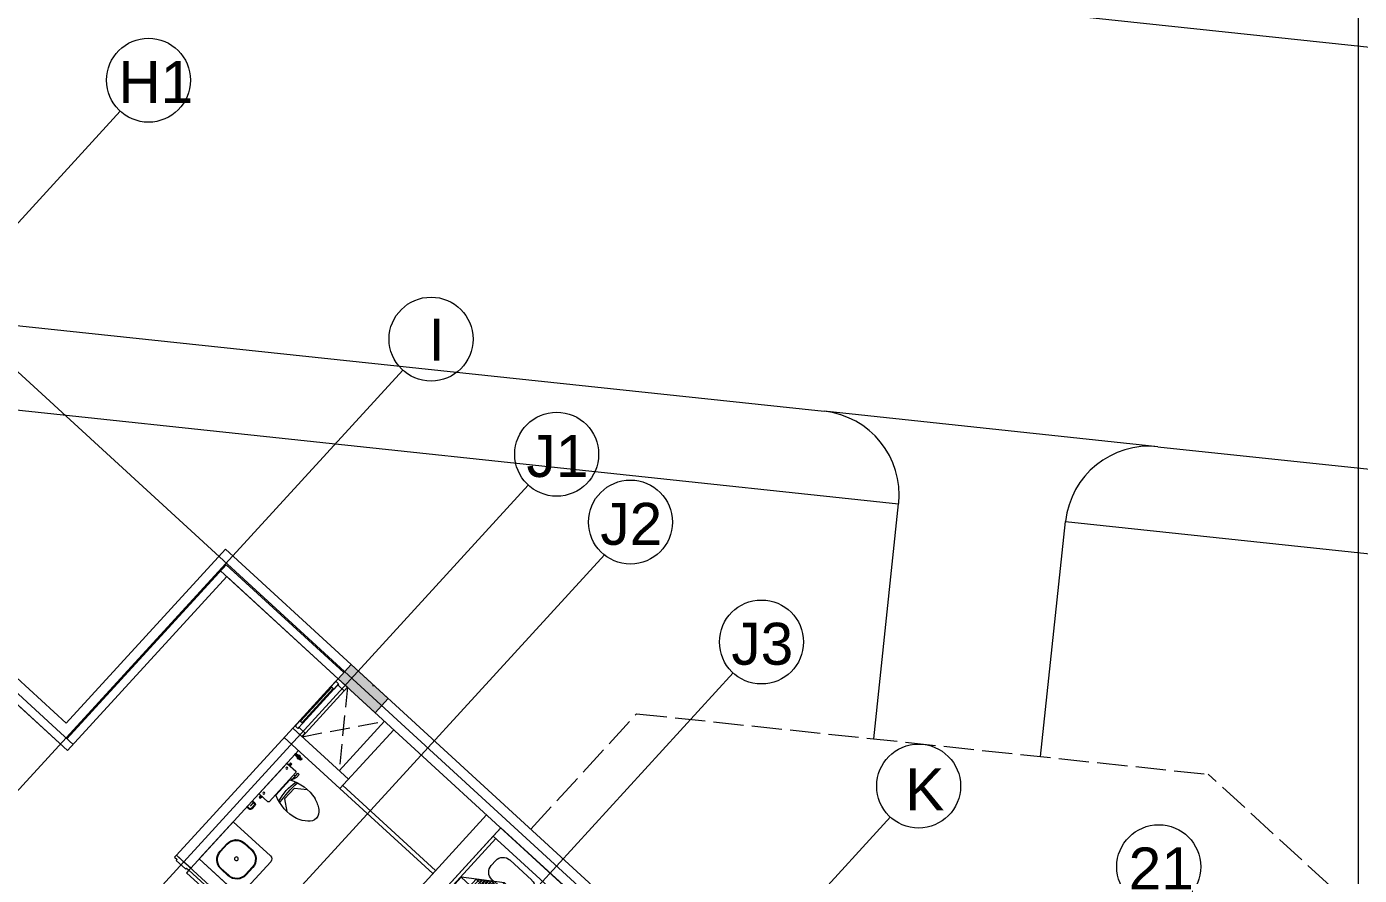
# Model space of a CAD drawing. Header units: metres. Extents: x 750 to 3116, y -341 to 1465.
# Drawn here: x 1627.66 to 1643.54, y 0.84 to 10.94 of the extents above; entities that cross this region are included whole.
import ezdxf
from ezdxf.enums import TextEntityAlignment as Align

# ---------------------------------------------------------------- set-up
doc = ezdxf.new("R2010")
doc.units = ezdxf.units.M
doc.linetypes.add('ACAD_ISO02W100', pattern=[15, 12, -3])
for name, color, linetype, lineweight in [('A-Door', 254, 'Continuous', 5), ('Bathroom fur', 252, 'Continuous', 5), ('Centre Line', 7, 'Continuous', 13), ('Column', 50, 'Continuous', 20), ('Cutout', 153, 'Continuous', 5), ('Cycle road', 254, 'Continuous', 20), ('Door', 253, 'Continuous', 5), ('Footpath', 32, 'Continuous', 18), ('Furniture', 44, 'Continuous', 5), ('grid', 252, 'Continuous', 5), ('Hatch', 251, 'Continuous', 5), ('Hidden line', 251, 'Continuous', 5), ('Inverted beam', 252, 'Continuous', 5), ('Railing', 190, 'Continuous', 5), ('Wall ext', 20, 'Continuous', 18)]:
    doc.layers.add(name, color=color, linetype=linetype, lineweight=lineweight)
doc.layers.add('Text', color=7, linetype='Continuous')
doc.styles.get("Standard").update_dxf_attribs({"font": 'arial.ttf'})
doc.styles.add('TEXT-DET', font='simplex.shx', dxfattribs={"width": 0.7})

# ---------------------------------------------------------------- blocks, each defined once
blk = doc.blocks.new('Door 900')
at = {"layer": 'A-Door'}
for points in [[(29934124, 12198491), (29934164, 12198491), (29934164, 12198476), (29934239, 12198476), (29934314, 12198476), (29934314, 12198491), (29934354, 12198491), (29934354, 12198524), (29934239, 12198524), (29934124, 12198524)], [(29934164, 12197672), (29934314, 12197672), (29934314, 12197658), (29934354, 12197658), (29934354, 12197624), (29934239, 12197624), (29934124, 12197624), (29934124, 12197658), (29934164, 12197658)]]:
    blk.add_lwpolyline(points, close=True, dxfattribs=at)
blk.add_lwpolyline([(29935187, 12197658), (29934354, 12197658), (29934354, 12197698), (29935185, 12197698)], dxfattribs=at)
blk.add_arc((29934327, 12197631), 860, 1.7769, 88.2024, dxfattribs=at)
blk = doc.blocks.new('Water Closet')
at = {"layer": 'Bathroom fur', "linetype": 'Continuous', "lineweight": -3}
for p, q in [((1886.331, 447.871), (1886.35, 447.871)), ((1886.331, 447.851), (1886.35, 447.851)), ((1886.364, 447.861), (1886.346, 447.861)), ((1886.364, 447.861), (1886.349, 447.87)), ((1886.364, 447.861), (1886.349, 447.853)), ((1886.364, 447.861), (1886.355, 447.877)), ((1886.364, 447.861), (1886.355, 447.846)), ((1886.364, 447.861), (1886.364, 447.879)), ((1886.364, 447.861), (1886.364, 447.879)), ((1886.364, 447.861), (1886.364, 447.879)), ((1886.364, 447.861), (1886.364, 447.879)), ((1886.364, 447.861), (1886.364, 447.879)), ((1886.364, 447.861), (1886.364, 447.879)), ((1886.364, 447.861), (1886.364, 447.879)), ((1886.364, 447.861), (1886.364, 447.879)), ((1886.364, 447.861), (1886.364, 447.879)), ((1886.364, 447.861), (1886.364, 447.879)), ((1886.364, 447.861), (1886.364, 447.879)), ((1886.364, 447.861), (1886.364, 447.879)), ((1886.364, 447.861), (1886.373, 447.877)), ((1886.364, 447.861), (1886.379, 447.87)), ((1886.364, 447.861), (1886.381, 447.861)), ((1886.364, 447.861), (1886.379, 447.853)), ((1886.364, 447.861), (1886.373, 447.846)), ((1886.364, 447.861), (1886.364, 447.844)), ((1886.378, 447.871), (1886.416, 447.871)), ((1886.378, 447.851), (1886.416, 447.851)), ((1886.416, 447.851), (1886.416, 447.871))]:
    blk.add_line(p, q, dxfattribs=at)
at = {"layer": 'Bathroom fur', "linetype": 'ByBlock'}
for p, q in [((1886.217, 447.662), (1886.217, 447.713)), ((1886.239, 447.713), (1886.217, 447.713)), ((1886.239, 447.608), (1886.239, 447.713)), ((1886.239, 447.666), (1886.264, 447.666)), ((1886.264, 447.23), (1886.264, 447.703)), ((1886.407, 447.713), (1886.274, 447.713)), ((1886.39, 447.724), (1886.365, 447.724)), ((1886.365, 447.724), (1886.365, 447.715)), ((1886.39, 447.715), (1886.365, 447.715)), ((1886.387, 447.744), (1886.368, 447.744)), ((1886.368, 447.744), (1886.368, 447.724)), ((1886.387, 447.744), (1886.387, 447.724)), ((1886.39, 447.724), (1886.39, 447.715)), ((1886.416, 447.23), (1886.416, 447.703)), ((1886.152, 447.554), (1886.027, 447.644)), ((1886.152, 447.379), (1886.152, 447.554)), ((1886.217, 447.662), (1886.232, 447.625)), ((1886.232, 447.625), (1886.239, 447.625)), ((1886.239, 447.608), (1886.264, 447.608)), ((1886.256, 447.343), (1886.256, 447.59)), ((1886.152, 447.379), (1886.027, 447.288)), ((1886.407, 447.22), (1886.274, 447.22)), ((1886.365, 447.208), (1886.365, 447.218)), ((1886.39, 447.218), (1886.365, 447.218)), ((1886.39, 447.208), (1886.365, 447.208)), ((1886.368, 447.189), (1886.368, 447.208)), ((1886.387, 447.189), (1886.387, 447.208)), ((1886.39, 447.208), (1886.39, 447.218)), ((1886.387, 447.189), (1886.368, 447.189))]:
    blk.add_line(p, q, dxfattribs=at)
at = {"layer": 'Bathroom fur'}
for p, q in [((1886.356, 447.031), (1886.356, 447.081)), ((1886.366, 447.031), (1886.366, 447.081)), ((1886.416, 447.106), (1886.381, 447.106)), ((1886.416, 447.096), (1886.381, 447.096)), ((1886.416, 447.016), (1886.381, 447.016)), ((1886.416, 447.006), (1886.381, 447.006))]:
    blk.add_line(p, q, dxfattribs=at)
at = {"layer": 'Bathroom fur', "linetype": 'Continuous', "lineweight": -3}
blk.add_circle((1886.364, 447.861), 0.0175, dxfattribs=at)
at = {"layer": 'Bathroom fur', "linetype": 'ByBlock'}
for centre in [(1886.378, 447.669), (1886.378, 447.264)]:
    blk.add_circle(centre, 0.0123, dxfattribs=at)
at = {"layer": 'Bathroom fur', "linetype": 'Continuous', "lineweight": -3}
blk.add_arc((1886.331, 447.861), 0.01, 90.002, 270, dxfattribs=at)
at = {"layer": 'Bathroom fur', "linetype": 'ByBlock'}
for centre, radius, start, end in [((1886.274, 447.703), 0.00987, 90, 180), ((1886.407, 447.703), 0.00987, 0, 90), ((1885.835, 447.467), 0.119, 126.3794, 233.6206), ((1886.035, 447.208), 0.446, 109.2942, 127.2549), ((1886.017, 447.095), 0.55, 64.2321, 103.6755), ((1884.672, 447.479), 1.501, 353.4552, 5.5271), ((1885.552, 447.472), 0.65, 345.9276, 13.0204), ((1886.041, 447.728), 0.451, 232.2382, 250.1051), ((1886.017, 447.838), 0.55, 256.3245, 295.7679), ((1886.274, 447.23), 0.00987, 180, 270), ((1886.407, 447.23), 0.00987, 270, 0)]:
    blk.add_arc(centre, radius, start, end, dxfattribs=at)
at = {"layer": 'Bathroom fur'}
for centre, radius, start, end in [((1886.381, 447.081), 0.025, 90, 180), ((1886.381, 447.031), 0.025, 180, 270), ((1886.381, 447.081), 0.015, 90, 180), ((1886.381, 447.031), 0.015, 180, 270)]:
    blk.add_arc(centre, radius, start, end, dxfattribs=at)
at = {"layer": 'Bathroom fur', "style": 'TEXT-DET', "width": 0.6}
blk.add_text('1', height=0.06, dxfattribs=at).set_placement((1886.394, 447.07), align=Align.MIDDLE)
blk = doc.blocks.new('Bed')
at = {"layer": 'Furniture', "linetype": 'Continuous'}
for p, q in [((1878.327, 465.952), (1879.337, 465.952)), ((1878.327, 465.817), (1878.327, 465.952)), ((1879.337, 465.952), (1879.337, 465.817)), ((1879.337, 465.817), (1878.327, 465.817)), ((1878.327, 463.909), (1878.327, 465.817)), ((1878.367, 463.909), (1878.367, 465.817)), ((1879.297, 465.817), (1879.297, 463.909)), ((1879.337, 465.817), (1879.337, 463.909)), ((1878.525, 465.544), (1878.525, 465.624)), ((1878.642, 465.742), (1879.002, 465.742)), ((1879.12, 465.624), (1879.12, 465.544)), ((1878.377, 465.499), (1878.862, 465.499)), ((1878.377, 463.919), (1878.377, 465.499)), ((1878.862, 465.499), (1879.287, 465.199)), ((1878.862, 465.199), (1878.862, 465.499)), ((1878.962, 465.429), (1878.377, 465.429)), ((1878.992, 465.407), (1878.377, 465.407)), ((1879.022, 465.386), (1878.377, 465.386)), ((1879.052, 465.365), (1878.377, 465.365)), ((1879.082, 465.344), (1878.377, 465.344)), ((1879.112, 465.323), (1878.377, 465.323)), ((1879.142, 465.302), (1878.377, 465.302)), ((1878.962, 463.919), (1878.962, 465.429)), ((1879.002, 465.427), (1878.965, 465.427)), ((1878.992, 463.919), (1878.992, 465.407)), ((1879.022, 463.919), (1879.022, 465.386)), ((1879.052, 463.919), (1879.052, 465.365)), ((1879.082, 463.919), (1879.082, 465.344)), ((1879.112, 463.919), (1879.112, 465.323)), ((1879.142, 463.919), (1879.142, 465.302)), ((1879.287, 465.199), (1878.862, 465.199)), ((1879.287, 465.199), (1879.287, 463.919)), ((1879.297, 463.909), (1878.367, 463.909)), ((1879.297, 463.869), (1878.367, 463.869)), ((1879.287, 463.919), (1878.377, 463.919))]:
    blk.add_line(p, q, dxfattribs=at)
for centre, radius, start, end in [((1878.642, 465.624), 0.117, 90, 180), ((1879.002, 465.624), 0.117, 360, 90), ((1878.642, 465.544), 0.117, 180.0006, 202.5189), ((1879.002, 465.544), 0.117, 270, 0), ((1878.367, 463.909), 0.04, 180, 270), ((1879.297, 463.909), 0.04, 270, 0)]:
    blk.add_arc(centre, radius, start, end, dxfattribs=at)
blk = doc.blocks.new('Wash bashin')
at = {"layer": 'Bathroom fur', "ltscale": 0.35}
for p, q in [((1884.067, 437.333), (1884.067, 437.883)), ((1884.117, 437.933), (1884.717, 437.933)), ((1884.717, 437.333), (1884.717, 437.933)), ((1884.067, 437.333), (1884.717, 437.333))]:
    blk.add_line(p, q, dxfattribs=at)
at = {"layer": 'Bathroom fur'}
for p, q in [((1884.327, 437.838), (1884.447, 437.838)), ((1884.327, 437.83), (1884.447, 437.83)), ((1884.177, 437.568), (1884.177, 437.688)), ((1884.185, 437.568), (1884.185, 437.688)), ((1884.589, 437.688), (1884.589, 437.568)), ((1884.597, 437.688), (1884.597, 437.568)), ((1884.447, 437.426), (1884.327, 437.426)), ((1884.447, 437.418), (1884.327, 437.418))]:
    blk.add_line(p, q, dxfattribs=at)
blk.add_circle((1884.392, 437.633), 0.0225, dxfattribs=at)
at = {"layer": 'Bathroom fur', "ltscale": 0.35}
blk.add_arc((1884.117, 437.883), 0.05, 90, 180, dxfattribs=at)
at = {"layer": 'Bathroom fur'}
for centre, radius, start, end in [((1884.327, 437.688), 0.15, 90, 180), ((1884.327, 437.688), 0.142, 90, 180), ((1884.447, 437.688), 0.15, 0, 90), ((1884.447, 437.688), 0.142, 0, 90), ((1884.327, 437.568), 0.15, 180, 270), ((1884.327, 437.568), 0.142, 180, 270), ((1884.447, 437.568), 0.15, 270, 0), ((1884.447, 437.568), 0.142, 270, 0)]:
    blk.add_arc(centre, radius, start, end, dxfattribs=at)
blk = doc.blocks.new('700mm Door')
at = {"layer": 'Door'}
for points in [[(11493508.327, 4446107.926), (11493508.287, 4446107.926), (11493508.287, 4446107.776), (11493508.344, 4446107.776), (11493508.344, 4446107.868), (11493508.344, 4446107.88), (11493508.327, 4446107.88)], [(11493508.327, 4446107.88), (11493508.413, 4446107.88), (11493508.413, 4446107.926), (11493508.327, 4446107.926)], [(11493508.413, 4446107.891), (11493508.961, 4446107.891), (11493508.961, 4446107.914), (11493508.413, 4446107.914)], [(11493509.047, 4446107.88), (11493508.961, 4446107.88), (11493508.961, 4446107.926), (11493509.047, 4446107.926)], [(11493509.047, 4446107.926), (11493509.047, 4446107.88), (11493509.03, 4446107.88), (11493509.03, 4446107.868), (11493509.03, 4446107.776), (11493509.087, 4446107.776), (11493509.087, 4446107.926)]]:
    blk.add_lwpolyline(points, close=True, dxfattribs=at)
at = {"layer": 'Door', "color": 1}
blk.add_lwpolyline([(11493508.413, 4446107.88), (11493508.961, 4446107.88), (11493508.961, 4446107.926), (11493508.413, 4446107.926)], close=True, dxfattribs=at)

msp = doc.modelspace()

# ---------------------------------------------------------------- hatches: boundary and pattern name
at = {"layer": 'Hatch', "transparency": 33554687}
h = msp.add_hatch(color=256, dxfattribs=at)
h.dxf.hatch_style = 1
h.paths.add_polyline_path([(1646.175, -22.696), (1646.005, -22.541), (1645.846, -22.714), (1645.755, -22.813), (1645.6, -22.983), (1645.769, -23.138)])
h.paths.add_polyline_path([(1649.318, -19.264), (1649.149, -19.108), (1648.743, -19.551), (1648.913, -19.706)])
h.paths.add_polyline_path([(1652.587, -15.695), (1652.417, -15.54), (1652.384, -15.577), (1652.292, -15.676), (1652.012, -15.982), (1652.182, -16.138)])
h.paths.add_polyline_path([(1655.856, -12.127), (1655.686, -11.971), (1655.281, -12.414), (1655.45, -12.569)])
h.paths.add_polyline_path([(1659.124, -8.558), (1658.955, -8.403), (1658.549, -8.845), (1658.719, -9.001)])
h.paths.add_polyline_path([(1661.826, -4.721), (1661.67, -4.89), (1662.113, -5.296), (1662.268, -5.126)])
h.paths.add_polyline_path([(1657.785, -1.019), (1657.629, -1.189), (1658.072, -1.594), (1658.227, -1.425)])
h.paths.add_polyline_path([(1654.516, -4.588), (1654.361, -4.757), (1654.471, -4.859), (1654.803, -5.163), (1654.958, -4.993)])
h.paths.add_polyline_path([(1652.746, -2.967), (1652.591, -3.136), (1653.033, -3.542), (1653.189, -3.372)])
h.paths.add_polyline_path([(1651.542, -8.175), (1651.372, -8.02), (1650.967, -8.462), (1651.137, -8.618)])
h.paths.add_polyline_path([(1650.045, -6.804), (1649.875, -6.649), (1649.47, -7.091), (1649.64, -7.247)])
h.paths.add_polyline_path([(1647.979, -11.725), (1647.823, -11.895), (1647.934, -11.996), (1648.266, -12.3), (1648.421, -12.13)])
h.paths.add_polyline_path([(1646.541, -10.408), (1646.209, -10.104), (1646.053, -10.273), (1646.496, -10.679), (1646.651, -10.509)])
h.paths.add_polyline_path([(1645.004, -15.312), (1644.835, -15.157), (1644.43, -15.599), (1644.599, -15.755)])
h.paths.add_polyline_path([(1643.632, -13.805), (1643.463, -13.649), (1643.058, -14.092), (1643.227, -14.247)])
h.paths.add_polyline_path([(1641.441, -18.862), (1641.286, -19.032), (1641.728, -19.437), (1641.884, -19.267)])
h.paths.add_polyline_path([(1640.114, -17.646), (1639.944, -17.491), (1639.539, -17.933), (1639.709, -18.089)])
h.paths.add_polyline_path([(1636.735, -21.113), (1636.403, -20.809), (1636.247, -20.979), (1636.69, -21.384), (1636.845, -21.215)])
h.paths.add_polyline_path([(1631.152, -15.498), (1630.982, -15.342), (1630.577, -15.785), (1630.746, -15.94)])
h.paths.add_polyline_path([(1634.17, -12.202), (1634.001, -12.047), (1633.595, -12.489), (1633.765, -12.645)])
h.paths.add_polyline_path([(1637.689, -8.361), (1637.519, -8.205), (1637.114, -8.648), (1637.284, -8.803)])
h.paths.add_polyline_path([(1640.833, -4.929), (1640.663, -4.773), (1640.258, -5.216), (1640.427, -5.371), (1640.461, -5.334), (1640.552, -5.235)])
h.paths.add_polyline_path([(1644.101, -1.36), (1643.932, -1.205), (1643.527, -1.647), (1643.696, -1.803)])
h.paths.add_polyline_path([(1646.999, 1.803), (1647.09, 1.902), (1647.245, 2.072), (1647.076, 2.227), (1646.67, 1.785), (1646.84, 1.63)])
h.paths.add_polyline_path([(1636.008, -0.76), (1635.839, -0.605), (1635.433, -1.047), (1635.603, -1.203)])
h.paths.add_polyline_path([(1631.525, 3.346), (1631.369, 3.177), (1631.48, 3.075), (1631.812, 2.772), (1631.967, 2.941)])
h.paths.add_polyline_path([(1628.676, -0.105), (1628.506, 0.051), (1628.101, -0.392), (1628.27, -0.547)])
h.paths.add_polyline_path([(1632.989, -4.056), (1632.82, -3.901), (1632.415, -4.343), (1632.584, -4.498)])
h.paths.add_polyline_path([(1629.471, -7.897), (1629.301, -7.742), (1628.896, -8.184), (1629.066, -8.34)])
h.paths.add_polyline_path([(1624.987, -3.791), (1624.832, -3.96), (1625.274, -4.366), (1625.43, -4.196)])
h.paths.add_polyline_path([(1626.327, -11.329), (1626.157, -11.174), (1626.124, -11.211), (1626.032, -11.311), (1625.752, -11.617), (1625.922, -11.772)])
h.paths.add_polyline_path([(1621.719, -7.359), (1621.563, -7.529), (1621.674, -7.63), (1622.006, -7.934), (1622.161, -7.764)])
h.paths.add_polyline_path([(1619.949, -5.738), (1619.794, -5.908), (1620.236, -6.313), (1620.391, -6.143), (1620.281, -6.042)])
h.paths.add_polyline_path([(1623.218, -2.17), (1623.062, -2.339), (1623.505, -2.744), (1623.66, -2.575)])
h.paths.add_polyline_path([(1626.486, 1.399), (1626.331, 1.229), (1626.773, 0.824), (1626.929, 0.994)])
h.paths.add_polyline_path([(1622.117, 5.401), (1621.962, 5.231), (1622.404, 4.826), (1622.56, 4.996)])
h.paths.add_polyline_path([(1619.143, 1.814), (1618.973, 1.969), (1618.568, 1.526), (1618.738, 1.371)])
h.paths.add_polyline_path([(1615.874, -1.755), (1615.705, -1.6), (1615.299, -2.042), (1615.469, -2.197)])
h.paths.add_polyline_path([(1612.731, -5.187), (1612.561, -5.032), (1612.156, -5.474), (1612.325, -5.63)])
h.paths.add_polyline_path([(1617.373, -9.439), (1617.203, -9.284), (1616.798, -9.726), (1616.967, -9.882)])
h.paths.add_polyline_path([(1618.745, -10.947), (1618.575, -10.791), (1618.17, -11.234), (1618.339, -11.389)])
h.paths.add_polyline_path([(1623.058, -14.898), (1622.889, -14.743), (1622.483, -15.185), (1622.653, -15.34)])
h.paths.add_polyline_path([(1619.915, -18.33), (1619.745, -18.175), (1619.34, -18.617), (1619.509, -18.773)])
h.paths.add_polyline_path([(1615.181, -14.496), (1615.026, -14.666), (1615.468, -15.071), (1615.624, -14.902)])
h.paths.add_polyline_path([(1613.411, -12.875), (1613.256, -13.045), (1613.699, -13.45), (1613.854, -13.28)])
h.paths.add_polyline_path([(1609.042, -8.873), (1608.887, -9.043), (1609.329, -9.448), (1609.485, -9.278)])
h.paths.add_polyline_path([(1610.143, -16.444), (1609.987, -16.613), (1610.43, -17.019), (1610.585, -16.849)])
h.paths.add_polyline_path([(1607.566, -20.145), (1607.397, -19.989), (1606.992, -20.432), (1607.161, -20.587)])
h.paths.add_polyline_path([(1602.924, -15.893), (1602.755, -15.737), (1602.35, -16.18), (1602.519, -16.335)])
h.paths.add_polyline_path([(1604.823, -4.506), (1604.653, -4.351), (1604.495, -4.524), (1604.403, -4.624), (1604.248, -4.794), (1604.418, -4.949)])
h.paths.add_polyline_path([(1607.842, -1.211), (1607.672, -1.055), (1607.267, -1.498), (1607.436, -1.653)])
h.paths.add_polyline_path([(1603.528, 2.741), (1603.358, 2.896), (1602.953, 2.453), (1603.123, 2.298)])
h.paths.add_polyline_path([(1600.09, -0.673), (1599.934, -0.842), (1600.377, -1.247), (1600.532, -1.078)])
h.paths.add_polyline_path([(1602.031, 4.112), (1601.861, 4.267), (1601.456, 3.825), (1601.626, 3.669)])
h.paths.add_polyline_path([(1596.087, 9.556), (1595.918, 9.711), (1595.513, 9.269), (1595.682, 9.113)])
h.paths.add_polyline_path([(1592.944, 6.124), (1592.774, 6.279), (1592.369, 5.837), (1592.538, 5.681)])
h.paths.add_polyline_path([(1598.32, 0.948), (1598.164, 0.779), (1598.607, 0.374), (1598.762, 0.543)])
h.paths.add_polyline_path([(1595.619, -2.889), (1595.449, -2.734), (1595.044, -3.176), (1595.213, -3.331)])
h.paths.add_polyline_path([(1589.675, 2.555), (1589.505, 2.711), (1589.1, 2.268), (1589.27, 2.113)])
h.paths.add_polyline_path([(1586.406, -1.013), (1586.237, -0.858), (1585.831, -1.3), (1586.001, -1.456)])
h.paths.add_polyline_path([(1592.225, -6.594), (1591.782, -6.189), (1591.627, -6.358), (1592.07, -6.763)])
h.paths.add_polyline_path([(1593.995, -8.215), (1593.552, -7.81), (1593.397, -7.979), (1593.839, -8.385)])
h.paths.add_polyline_path([(1596.821, -4.241), (1596.666, -4.411), (1597.108, -4.816), (1597.263, -4.646)])
h.paths.add_polyline_path([(1601.304, -8.348), (1601.135, -8.193), (1600.729, -8.635), (1600.899, -8.79)])
h.paths.add_polyline_path([(1598.161, -11.78), (1597.991, -11.625), (1597.586, -12.067), (1597.755, -12.222)])
h.paths.add_polyline_path([(1594.892, -15.349), (1594.722, -15.193), (1594.317, -15.636), (1594.487, -15.791)])
h.paths.add_polyline_path([(1590.578, -11.397), (1590.408, -11.242), (1590.003, -11.684), (1590.173, -11.84)])
h.paths.add_polyline_path([(1589.081, -10.026), (1588.912, -9.871), (1588.506, -10.313), (1588.676, -10.468)])
h.paths.add_polyline_path([(1583.138, -4.582), (1582.968, -4.427), (1582.563, -4.869), (1582.732, -5.024)])
h.paths.add_polyline_path([(1579.869, -8.15), (1579.699, -7.995), (1579.294, -8.437), (1579.464, -8.593)])
h.paths.add_polyline_path([(1585.245, -13.326), (1585.09, -13.495), (1585.532, -13.901), (1585.687, -13.731)])
h.paths.add_polyline_path([(1587.015, -14.947), (1586.859, -15.116), (1587.302, -15.522), (1587.457, -15.352)])
h.paths.add_polyline_path([(1582.669, -17.027), (1582.499, -16.871), (1582.094, -17.314), (1582.263, -17.469)])
h.paths.add_polyline_path([(1576.725, -11.582), (1576.556, -11.427), (1576.15, -11.87), (1576.32, -12.025)])
h.paths.add_polyline_path([(1591.748, -18.781), (1591.579, -18.625), (1591.42, -18.799), (1591.329, -18.898), (1591.173, -19.068), (1591.343, -19.223)])
h.paths.add_polyline_path([(1561.743, -16.815), (1561.574, -16.66), (1561.169, -17.103), (1561.339, -17.258)])
h.paths.add_polyline_path([(1566.286, -11.843), (1566.116, -11.688), (1565.712, -12.131), (1565.882, -12.286)])
h.paths.add_polyline_path([(1570.833, -6.867), (1570.663, -6.712), (1570.258, -7.155), (1570.428, -7.31)])
h.paths.add_polyline_path([(1575.254, -2.028), (1574.811, -1.623), (1574.656, -1.793), (1575.099, -2.198)])
h.paths.add_polyline_path([(1579.283, 3.271), (1579.128, 3.101), (1579.571, 2.697), (1579.726, 2.867)])
h.paths.add_polyline_path([(1568.934, 3.997), (1568.764, 4.152), (1568.36, 3.709), (1568.529, 3.554)])
h.paths.add_polyline_path([(1564.388, -0.979), (1564.218, -0.823), (1563.813, -1.266), (1563.983, -1.422)])
h.paths.add_polyline_path([(1559.841, -5.954), (1559.672, -5.799), (1559.267, -6.242), (1559.437, -6.397)])
h.paths.add_polyline_path([(1557.524, -8.49), (1557.211, -8.203), (1557.211, -8.203), (1557.196, -8.19), (1557.081, -8.085), (1556.926, -8.255), (1557.369, -8.66)])
h.paths.add_polyline_path([(1555.295, -10.93), (1555.125, -10.775), (1554.721, -11.218), (1554.89, -11.373)])
h.paths.add_polyline_path([(1552.096, -3.53), (1551.941, -3.7), (1551.941, -3.7), (1552.384, -4.105), (1552.539, -3.935)])
h.paths.add_polyline_path([(1554.583, -1.15), (1554.413, -0.994), (1554.008, -1.437), (1554.178, -1.592)])
h.paths.add_polyline_path([(1559.129, 3.826), (1558.959, 3.981), (1558.555, 3.538), (1558.724, 3.383)])
h.paths.add_polyline_path([(1563.675, 8.802), (1563.506, 8.957), (1563.101, 8.514), (1563.271, 8.359)])
h.paths.add_polyline_path([(1567.853, 13.715), (1567.698, 13.545), (1568.141, 13.141), (1568.296, 13.31)])

# ---------------------------------------------------------------- linework, layer by layer
at = {"layer": 'Bathroom fur', "color": 252, "true_color": 0x939598}
for p, q in [((1631.391, 1.868), (1632.498, 0.855)), ((1631.425, 1.905), (1632.531, 0.892))]:
    msp.add_line(p, q, dxfattribs=at)
at = {"layer": 'Centre Line', "color": 30, "true_color": 0xf26722}
for p, q in [((1654.597, -17.943), (1623.096, 10.911)), ((1628.773, 9.936), (1601.684, -19.638)), ((1632.139, 6.852), (1605.05, -22.722)), ((1633.636, 5.481), (1606.547, -24.093)), ((1634.543, 4.65), (1607.454, -24.924)), ((1636.077, 3.245), (1608.988, -26.329)), ((1637.95, 1.53), (1610.861, -28.044))]:
    msp.add_line(p, q, dxfattribs=at)
for centre in [(1629.11, 10.304), (1632.477, 7.221), (1633.974, 5.85), (1634.853, 5.042), (1636.414, 3.614), (1638.287, 1.898), (1641.148, 0.938)]:
    msp.add_circle(centre, 0.5, dxfattribs=at)
at = {"layer": 'Column', "color": 252, "true_color": 0x939598}
msp.add_lwpolyline([(1631.812, 2.772), (1631.369, 3.177), (1631.525, 3.346), (1631.967, 2.941), (1631.812, 2.772)], dxfattribs=at)
at = {"layer": 'Cutout', "color": 252, "linetype": 'ACAD_ISO02W100', "ltscale": 0.02, "true_color": 0x939598}
for p, q in [((1631.48, 3.075), (1631.382, 2.08)), ((1630.94, 2.486), (1631.922, 2.67))]:
    msp.add_line(p, q, dxfattribs=at)
at = {"layer": 'Cycle road', "color": 252, "lineweight": 18, "true_color": 0x939598}
for p, q in [((1634.802, 11.639), (1662.443, 8.706)), ((1613.264, 8.897), (1637.16, 6.361)), ((1641.138, 5.939), (1664.048, 3.508))]:
    msp.add_line(p, q, dxfattribs=at)
at = {"layer": 'Cycle road', "color": 252, "true_color": 0x939598}
for p, q in [((1637.752, 2.461), (1638.049, 5.261)), ((1639.741, 2.25), (1640.038, 5.05))]:
    msp.add_line(p, q, dxfattribs=at)
msp.add_arc((1637.055, 5.367), 1, 353.9431, 83.9431, dxfattribs=at)
at = {"layer": 'Cycle road', "color": 252, "lineweight": 18, "true_color": 0x939598}
msp.add_arc((1641.033, 4.945), 1, 83.9431, 173.9431, dxfattribs=at)
at = {"layer": 'Footpath', "color": 252, "true_color": 0x939598}
for p, q in [((1612.164, 8.008), (1638.049, 5.261)), ((1640.038, 5.05), (1664.937, 2.408))]:
    msp.add_line(p, q, dxfattribs=at)
at = {"layer": 'grid', "color": 252}
msp.add_lwpolyline([(1643.528, -84.133), (1643.528, 115.867)], dxfattribs=at)
at = {"layer": 'Hidden line', "color": 252, "true_color": 0x939598}
for p, q in [((1641.138, 5.939), (1637.16, 6.361)), ((1630.829, 2.587), (1631.369, 3.177)), ((1630.94, 2.486), (1631.48, 3.075))]:
    msp.add_line(p, q, dxfattribs=at)
at = {"layer": 'Hidden line', "color": 252, "linetype": 'ACAD_ISO02W100', "ltscale": 0.03, "true_color": 0x939598}
for p, q in [((1631.778, 3.095), (1631.803, 3.092)), ((1633.667, 1.384), (1634.927, 2.76)), ((1634.927, 2.76), (1641.738, 2.038)), ((1644.549, -0.531), (1641.738, 2.038))]:
    msp.add_line(p, q, dxfattribs=at)
at = {"layer": 'Inverted beam', "color": 252, "true_color": 0x939598}
msp.add_lwpolyline([(1624.989, 2.77), (1626.361, 4.267), (1628.13, 2.646), (1630.028, 4.718), (1631.525, 3.346), (1631.369, 3.177), (1630.042, 4.393), (1628.145, 2.321), (1626.375, 3.942), (1625.159, 2.615), (1624.989, 2.77)], dxfattribs=at)
at = {"layer": 'Railing', "color": 252, "true_color": 0x939598}
for p, q in [((1628.138, 2.462), (1630.036, 4.534)), ((1629.968, 4.46), (1631.369, 3.177)), ((1630.036, 4.534), (1631.437, 3.251)), ((1628.145, 2.321), (1630.042, 4.393)), ((1628.212, 2.395), (1626.369, 4.083)), ((1628.145, 2.321), (1626.375, 3.942))]:
    msp.add_line(p, q, dxfattribs=at)
at = {"layer": 'Wall ext', "color": 252, "true_color": 0x939598}
for p, q in [((1631.369, 3.177), (1631.525, 3.346)), ((1631.525, 3.346), (1636.008, -0.76)), ((1631.369, 3.177), (1635.683, -0.775)), ((1629.444, 1.075), (1630.829, 2.587)), ((1631.493, 1.979), (1630.829, 2.587)), ((1631.922, 2.67), (1631.382, 2.08)), ((1632.033, 2.569), (1631.391, 1.868)), ((1631.391, 1.868), (1630.728, 2.476)), ((1630.897, 2.321), (1629.614, 0.92)), ((1633.139, 1.556), (1631.214, -0.546)), ((1633.309, 1.4), (1631.384, -0.701)), ((1630.55, 0.062), (1629.444, 1.075)), ((1630.652, 0.173), (1629.715, 1.03))]:
    msp.add_line(p, q, dxfattribs=at)

# ---------------------------------------------------------------- block references
at = {"color": 252, "true_color": 0x939598, "xscale": -1, "rotation": 317.5109696399222}
msp.add_blockref('Bed', (2704.418, -1611.592), dxfattribs=at)
at = {"layer": 'A-Door', "color": 252, "true_color": 0x939598, "xscale": -0.0009999999999999996, "yscale": 0.001, "zscale": 0.001, "rotation": 137.510969639692}
msp.add_blockref('Door 900', (-12205.305, 29214.66), dxfattribs=at)
at = {"layer": 'Bathroom fur', "color": 252, "true_color": 0x939598, "xscale": -1, "rotation": 317.5109696399222}
for name, p in [('Water Closet', (2719.409, -1602.154)), ('Wash bashin', (2724.122, -1594.492))]:
    msp.add_blockref(name, p, dxfattribs=at)
at = {"layer": 'Cutout', "color": 252, "true_color": 0x939598, "rotation": 47.5109696707334}
msp.add_blockref('700mm Door', (-4483058.653, -11478506.405), dxfattribs=at)

# ---------------------------------------------------------------- texts
at = {"layer": 'Text', "color": 30, "true_color": 0xf26722, "char_height": 0.5, "attachment_point": 1}
for s, width, insert in [('H1', 0.83687, (1628.751, 10.533)), ('I', 0.83687, (1632.446, 7.463)), ('J1', 0.83687, (1633.614, 6.079)), ('J2', 0.83687, (1634.494, 5.271)), ('J3', 0.5, (1636.055, 3.843)), ('K', 0.83687, (1638.128, 2.109)), ('21', 0.83687, (1640.789, 1.167))]:
    msp.add_mtext_dynamic_manual_height_columns(s, width=width, gutter_width=12.5, heights=[0], dxfattribs=dict(at, insert=insert))

doc.saveas('drawing.dxf')
